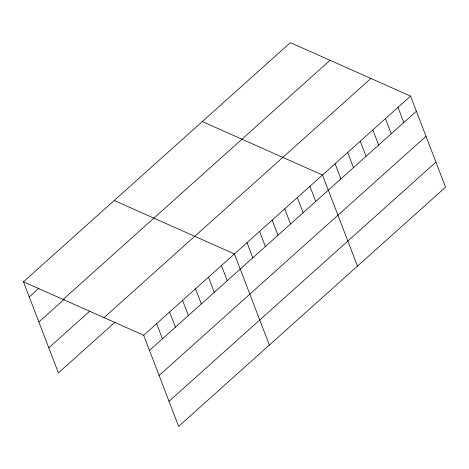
<?xml version="1.0" encoding="UTF-8"?>
<svg xmlns="http://www.w3.org/2000/svg" width="469" height="469" viewBox="0 0 469 469"><rect width="100%" height="100%" fill="white"/><g stroke="black" fill="none" stroke-linecap="round" stroke-linejoin="round"><path stroke-width="0.7" d="M23.45 281.81L290.37 42.644L410.586 96.098L445.55 187.19L178.63 426.356L143.666 335.265L23.45 281.81L58.414 372.902L115.14 322.08M29.26 296.947L38.986 288.236M63.122 299.451L330.041 60.284M38.88 322.015L64.271 299.263M48.794 347.84L89.849 311.053M103.995 317.624L370.915 78.458M143.666 335.265L410.586 96.098M149.476 350.402L416.396 111.235M159.097 375.47L426.016 136.303M169.01 401.294L435.93 162.127M202.286 121.571L322.502 175.025L357.466 266.116M114.202 200.492L234.418 253.946L269.382 345.043M397.999 107.372L403.809 122.515M385.418 118.651L391.228 133.788M372.832 129.925L378.647 145.062M360.251 141.198L366.06 156.335M347.664 152.472L353.479 167.615M335.083 163.751L340.893 178.888M309.915 186.299L315.731 201.436M297.334 197.572L303.144 212.715M284.747 208.852L290.563 223.989M272.167 220.125L277.976 235.262M259.586 231.399L265.395 246.536M246.999 242.672L252.814 257.815M221.45 265.565L227.266 280.702M208.488 277.185L214.298 292.322M195.526 288.798L201.336 303.935M182.558 300.418L188.368 315.555M169.596 312.032L175.406 327.169M156.628 323.651L162.438 338.788"/></g></svg>
